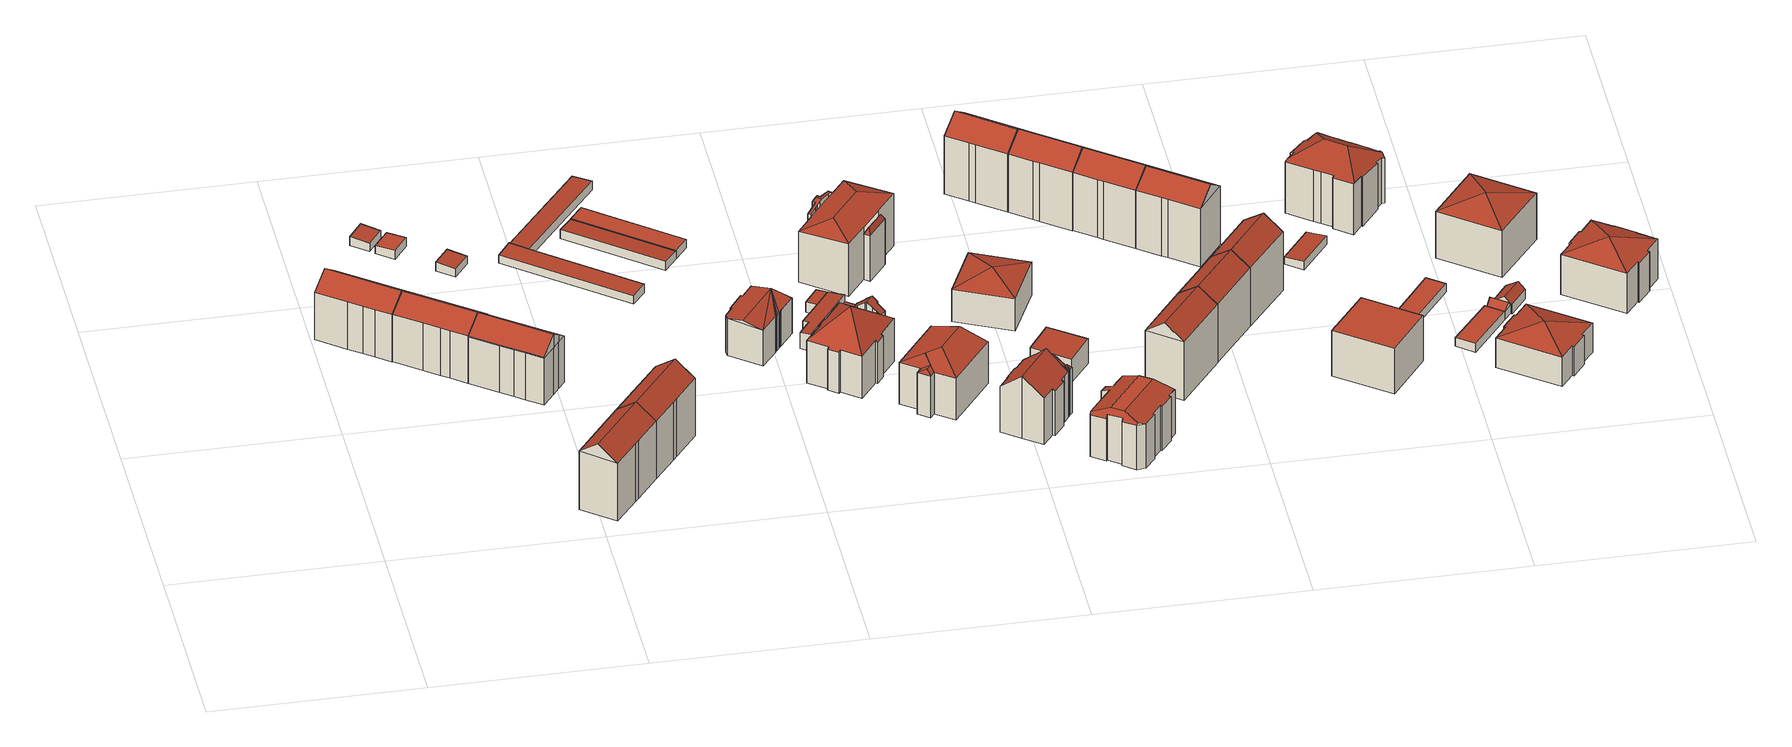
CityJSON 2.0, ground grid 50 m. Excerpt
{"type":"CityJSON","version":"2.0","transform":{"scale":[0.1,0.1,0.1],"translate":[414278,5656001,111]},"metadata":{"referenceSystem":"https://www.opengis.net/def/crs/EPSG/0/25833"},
"CityObjects":{
"building1":{"type":"Building","attributes":{"Dachtyp_tdc":"tdcFreeFormRoof","Gemeindeschluessel":14612000,"Dachneigung":35.47,"QualitaetDacherkennung":87,"Geometrietyp2DReferenz":"3000","measuredHeight":16.23,"function":"31001_9998","roofType":"5000"},"geometry":[{"type":"Solid","lod":"2","boundaries":[[[[0,1,2,3]],[[1,4,5,2]],[[4,6,7,5]],[[6,8,9,7]],[[8,10,11,9]],[[10,12,13,11]],[[12,0,3,13]],[[14,12,10,15]],[[1,0,14,15,8,6,4]],[[10,8,15]],[[0,12,14]],[[3,2,5,7,9,11,13]]]],"semantics":{"surfaces":[{"type":"WallSurface"},{"type":"RoofSurface"},{"type":"GroundSurface"}],"values":[[0,0,0,0,0,0,0,1,1,0,0,2]]}}]},
"building2":{"type":"Building","attributes":{"Dachtyp_tdc":"tdcGableRoof","Gemeindeschluessel":14612000,"Dachneigung":35.31,"QualitaetDacherkennung":89,"Geometrietyp2DReferenz":"3000","measuredHeight":16.15,"function":"31001_9998","roofType":"3100"},"geometry":[{"type":"Solid","lod":"2","boundaries":[[[[16,17,18,19]],[[17,20,21,18]],[[20,14,22,21]],[[14,12,23,22]],[[12,24,25,23]],[[24,26,27,25]],[[26,28,29,27]],[[28,30,31,29]],[[30,16,19,31]],[[26,24,12,14]],[[14,20,17,16,30,28,26]],[[19,18,21,22,23,25,27,29,31]]]],"semantics":{"surfaces":[{"type":"WallSurface"},{"type":"RoofSurface"},{"type":"GroundSurface"}],"values":[[0,0,0,0,0,0,0,0,0,1,1,2]]}}]},
"building3":{"type":"Building","attributes":{"Dachtyp_tdc":"tdcPolyFlatRoof","Gemeindeschluessel":14612000,"Dachneigung":3.43,"QualitaetDacherkennung":77,"Geometrietyp2DReferenz":"3000","measuredHeight":2.37,"function":"31001_2463","roofType":"2100"},"geometry":[{"type":"Solid","lod":"2","boundaries":[[[[32,33,34,35]],[[33,36,37,34]],[[36,38,39,37]],[[38,32,35,39]],[[38,36,33,32]],[[35,34,37,39]]]],"semantics":{"surfaces":[{"type":"WallSurface"},{"type":"RoofSurface"},{"type":"GroundSurface"}],"values":[[0,0,0,0,1,2]]}}]},
"building4":{"type":"Building","attributes":{"Dachtyp_tdc":"tdcPolyFlatRoof","Gemeindeschluessel":14612000,"Dachneigung":2.9,"QualitaetDacherkennung":77,"Geometrietyp2DReferenz":"3000","measuredHeight":2.4,"function":"31001_2463","roofType":"2100"},"geometry":[{"type":"Solid","lod":"2","boundaries":[[[[40,41,42,43]],[[41,44,45,42]],[[44,46,47,45]],[[46,40,43,47]],[[46,44,41,40]],[[43,42,45,47]]]],"semantics":{"surfaces":[{"type":"WallSurface"},{"type":"RoofSurface"},{"type":"GroundSurface"}],"values":[[0,0,0,0,1,2]]}}]},
"building5":{"type":"Building","attributes":{"Dachtyp_tdc":"tdcFreeFormRoof","Gemeindeschluessel":14612000,"Dachneigung":35.67,"QualitaetDacherkennung":90,"Geometrietyp2DReferenz":"3000","measuredHeight":16.21,"function":"31001_9998","roofType":"5000"},"geometry":[{"type":"Solid","lod":"2","boundaries":[[[[48,49,50,51]],[[49,52,53,50]],[[52,54,55,53]],[[54,56,57,55]],[[56,58,59,57]],[[58,60,61,59]],[[60,62,63,61]],[[62,64,65,63]],[[64,48,51,65]],[[66,52,49,26,67]],[[68,67,26,28,69,70,71]],[[58,68,71,60]],[[60,71,70,62]],[[62,70,69,64]],[[64,69,28,48]],[[48,28,26,49]],[[56,67,68,58]],[[54,66,67,56]],[[52,66,54]],[[51,50,53,55,57,59,61,63,65]]]],"semantics":{"surfaces":[{"type":"WallSurface"},{"type":"RoofSurface"},{"type":"GroundSurface"}],"values":[[0,0,0,0,0,0,0,0,0,1,1,0,0,0,0,0,0,0,0,2]]}}]},
"building6":{"type":"Building","attributes":{"Dachtyp_tdc":"tdcFreeFormRoof","Gemeindeschluessel":14612000,"Dachneigung":35.73,"QualitaetDacherkennung":79,"Geometrietyp2DReferenz":"3000","measuredHeight":19.22,"function":"31001_9998","roofType":"5000"},"geometry":[{"type":"Solid","lod":"2","boundaries":[[[[72,73,74,75]],[[73,76,77,74]],[[76,78,79,77]],[[78,80,81,79]],[[80,82,83,81]],[[82,72,75,83]],[[84,85,73,72]],[[78,76,85,84,82,80]],[[72,82,84]],[[76,73,85]],[[75,74,77,79,81,83]]]],"semantics":{"surfaces":[{"type":"WallSurface"},{"type":"RoofSurface"},{"type":"GroundSurface"}],"values":[[0,0,0,0,0,0,1,1,0,0,2]]}}]},
"building7":{"type":"Building","attributes":{"Dachtyp_tdc":"tdcPolyFlatRoof","Gemeindeschluessel":14612000,"Dachneigung":3.07,"QualitaetDacherkennung":73,"Geometrietyp2DReferenz":"3000","measuredHeight":2.39,"function":"31001_2463","roofType":"2100"},"geometry":[{"type":"Solid","lod":"2","boundaries":[[[[86,87,88,89]],[[87,90,91,88]],[[90,92,93,91]],[[92,86,89,93]],[[92,90,87,86]],[[89,88,91,93]]]],"semantics":{"surfaces":[{"type":"WallSurface"},{"type":"RoofSurface"},{"type":"GroundSurface"}],"values":[[0,0,0,0,1,2]]}}]},
"building8":{"type":"Building","attributes":{"Dachtyp_tdc":"tdcFreeFormRoof","Gemeindeschluessel":14612000,"Dachneigung":35.8,"QualitaetDacherkennung":77,"Geometrietyp2DReferenz":"3000","measuredHeight":19.25,"function":"31001_9998","roofType":"5000"},"geometry":[{"type":"Solid","lod":"2","boundaries":[[[[94,95,96,97]],[[95,98,99,96]],[[98,76,77,99]],[[76,73,74,77]],[[73,100,101,74]],[[100,94,97,101]],[[95,94,102,85,76,98]],[[85,102,100,73]],[[73,76,85]],[[94,100,102]],[[97,96,99,77,74,101]]]],"semantics":{"surfaces":[{"type":"WallSurface"},{"type":"RoofSurface"},{"type":"GroundSurface"}],"values":[[0,0,0,0,0,0,1,1,0,0,2]]}}]},
"building9":{"type":"Building","attributes":{"Dachtyp_tdc":"tdcPolyFlatRoof","Gemeindeschluessel":14612000,"Dachneigung":2.95,"QualitaetDacherkennung":78,"Geometrietyp2DReferenz":"3000","measuredHeight":2.41,"function":"31001_2463","roofType":"2100"},"geometry":[{"type":"Solid","lod":"2","boundaries":[[[[103,104,105,106]],[[104,107,108,105]],[[107,109,110,108]],[[109,111,112,110]],[[111,103,106,112]],[[111,109,107,104,103]],[[106,105,108,110,112]]]],"semantics":{"surfaces":[{"type":"WallSurface"},{"type":"RoofSurface"},{"type":"GroundSurface"}],"values":[[0,0,0,0,0,1,2]]}}]},
"building10":{"type":"Building","attributes":{"Dachtyp_tdc":"tdcPolyFlatRoof","Gemeindeschluessel":14612000,"Dachneigung":3.49,"QualitaetDacherkennung":88,"Geometrietyp2DReferenz":"3000","measuredHeight":2.42,"function":"31001_2463","roofType":"2100"},"geometry":[{"type":"Solid","lod":"2","boundaries":[[[[107,113,105,108]],[[113,114,115,105]],[[114,116,117,115]],[[116,107,108,117]],[[116,114,113,107]],[[108,105,115,117]]]],"semantics":{"surfaces":[{"type":"WallSurface"},{"type":"RoofSurface"},{"type":"GroundSurface"}],"values":[[0,0,0,0,1,2]]}}]},
"building11":{"type":"Building","attributes":{"Dachtyp_tdc":"tdcPolyFlatRoof","Gemeindeschluessel":14612000,"Dachneigung":2.98,"QualitaetDacherkennung":71,"Geometrietyp2DReferenz":"3000","measuredHeight":2.48,"function":"31001_2463","roofType":"2100"},"geometry":[{"type":"Solid","lod":"2","boundaries":[[[[118,119,120,121]],[[119,122,123,120]],[[122,124,125,123]],[[124,118,121,125]],[[124,122,119,118]],[[121,120,123,125]]]],"semantics":{"surfaces":[{"type":"WallSurface"},{"type":"RoofSurface"},{"type":"GroundSurface"}],"values":[[0,0,0,0,1,2]]}}]},
"building12":{"type":"Building","attributes":{"Dachtyp_tdc":"tdcPolyFlatRoof","Gemeindeschluessel":14612000,"Dachneigung":0,"QualitaetDacherkennung":83,"Geometrietyp2DReferenz":"3000","measuredHeight":2.33,"function":"31001_2463","roofType":"1000"},"geometry":[{"type":"Solid","lod":"2","boundaries":[[[[126,127,128,125]],[[127,129,130,128]],[[129,131,121,130]],[[131,126,125,121]],[[131,129,127,126]],[[125,128,130,121]]]],"semantics":{"surfaces":[{"type":"WallSurface"},{"type":"RoofSurface"},{"type":"GroundSurface"}],"values":[[0,0,0,0,1,2]]}}]},
"building13":{"type":"Building","attributes":{"Dachtyp_tdc":"tdcFreeFormRoof","Gemeindeschluessel":14612000,"Dachneigung":11.08,"QualitaetDacherkennung":35,"Geometrietyp2DReferenz":"3000","measuredHeight":10.71,"function":"31001_9998","roofType":"5000"},"geometry":[{"type":"Solid","lod":"2","boundaries":[[[[132,133,134,135]],[[133,136,137,134]],[[136,138,139,137]],[[138,140,141,139]],[[140,142,143,141]],[[142,144,145,143]],[[144,146,147,145]],[[146,148,149,147]],[[148,150,151,149]],[[150,152,153,151]],[[152,154,155,153]],[[154,156,157,155]],[[156,158,159,157]],[[158,160,161,159]],[[160,132,135,161]],[[150,154,152]],[[148,154,150]],[[162,154,148]],[[162,156,154]],[[162,158,156]],[[162,160,158]],[[162,132,160]],[[132,162,163]],[[162,146,144,142,140,138,136,133,163]],[[148,146,162]],[[133,132,163]],[[135,134,137,139,141,143,145,147,149,151,153,155,157,159,161]]]],"semantics":{"surfaces":[{"type":"WallSurface"},{"type":"RoofSurface"},{"type":"GroundSurface"}],"values":[[0,0,0,0,0,0,0,0,0,0,0,0,0,0,0,1,1,1,1,1,1,1,1,1,0,0,2]]}}]},
"building14":{"type":"Building","attributes":{"Gemeindeschluessel":14612000,"Geometrietyp2DReferenz":"3000","function":"31001_9998","roofType":"9999"},"children":["building14-1","building14-2"]},
"building14-1":{"type":"BuildingPart","attributes":{"Dachtyp_tdc":"tdcGableRoof","Dachneigung":37.49,"QualitaetDacherkennung":57,"Geometrietyp2DReferenz":"3000","measuredHeight":13.95,"roofType":"3100"},"parents":["building14"],"geometry":[{"type":"MultiSurface","lod":"2","boundaries":[[[164,165,166,167]],[[165,168,169,166]],[[168,170,171,169]],[[170,172,173,171]],[[172,174,175,173]],[[174,176,177,175]],[[176,178,179,177]],[[172,170,168,165,164,180,181]],[[181,182,183,178,176,174,172]],[[179,184,185,167,166,169,171,173,175,177]],[[178,183,184,179]]],"semantics":{"surfaces":[{"type":"WallSurface"},{"type":"RoofSurface"},{"type":"GroundSurface"}],"values":[0,0,0,0,0,0,0,1,1,2,0]}}]},
"building14-2":{"type":"BuildingPart","attributes":{"Dachtyp_tdc":"tdcTentRoof","Dachneigung":42.35,"QualitaetDacherkennung":78,"Geometrietyp2DReferenz":"3000","measuredHeight":17.68,"roofType":"3500"},"parents":["building14"],"geometry":[{"type":"MultiSurface","lod":"2","boundaries":[[[186,187,188,189]],[[187,190,191,188]],[[190,192,193,191]],[[192,194,195,193]],[[194,196,197,195]],[[196,198,199,197]],[[198,200,201,199]],[[200,202,203,201]],[[202,204,205,203]],[[204,206,207,205]],[[206,208,209,207]],[[208,210,211,209]],[[212,213,182,214,180,215,216,217]],[[194,192,190,187,186,212,217]],[[204,202,200,198,196,194,217]],[[216,218,210,208,206,204,217]],[[211,219,220,167,221,184,222,189,188,191,193,195,197,199,201,203,205,207,209]],[[210,218,219,211]],[[218,216,220,219]],[[216,215,167,220]],[[215,164,167]],[[213,212,222,184,183]],[[212,186,189,222]]],"semantics":{"surfaces":[{"type":"WallSurface"},{"type":"RoofSurface"},{"type":"GroundSurface"}],"values":[0,0,0,0,0,0,0,0,0,0,0,0,1,1,1,1,2,0,0,0,0,0,0]}}]},
"building15":{"type":"Building","attributes":{"Dachtyp_tdc":"tdcPolyFlatRoof","Gemeindeschluessel":14612000,"Dachneigung":6.47,"QualitaetDacherkennung":84,"Geometrietyp2DReferenz":"3000","measuredHeight":4.63,"function":"31001_9998","roofType":"2100"},"geometry":[{"type":"Solid","lod":"2","boundaries":[[[[223,224,225,226]],[[224,227,228,225]],[[227,229,230,228]],[[229,231,232,230]],[[231,233,234,232]],[[233,235,236,234]],[[235,237,238,236]],[[237,239,240,238]],[[239,223,226,240]],[[239,237,235,233,231,229,227,224,223]],[[226,225,228,230,232,234,236,238,240]]]],"semantics":{"surfaces":[{"type":"WallSurface"},{"type":"RoofSurface"},{"type":"GroundSurface"}],"values":[[0,0,0,0,0,0,0,0,0,1,2]]}}]},
"building16":{"type":"Building","attributes":{"Dachtyp_tdc":"tdcPolyFlatRoof","Gemeindeschluessel":14612000,"Dachneigung":6.52,"QualitaetDacherkennung":78,"Geometrietyp2DReferenz":"3000","measuredHeight":3.04,"function":"31001_9998","roofType":"2100"},"geometry":[{"type":"Solid","lod":"2","boundaries":[[[[241,235,242,243]],[[235,233,244,242]],[[233,245,246,244]],[[245,241,243,246]],[[245,233,235,241]],[[243,242,244,246]]]],"semantics":{"surfaces":[{"type":"WallSurface"},{"type":"RoofSurface"},{"type":"GroundSurface"}],"values":[[0,0,0,0,1,2]]}}]},
"building17":{"type":"Building","attributes":{"Dachtyp_tdc":"tdcPolyFlatRoof","Gemeindeschluessel":14612000,"Dachneigung":0,"QualitaetDacherkennung":89,"Geometrietyp2DReferenz":"3000","measuredHeight":2.95,"function":"31001_9998","roofType":"1000"},"geometry":[{"type":"Solid","lod":"2","boundaries":[[[[247,248,249,250]],[[248,251,252,249]],[[251,253,254,252]],[[253,247,250,254]],[[253,251,248,247]],[[250,249,252,254]]]],"semantics":{"surfaces":[{"type":"WallSurface"},{"type":"RoofSurface"},{"type":"GroundSurface"}],"values":[[0,0,0,0,1,2]]}}]},
"building18":{"type":"Building","attributes":{"Dachtyp_tdc":"tdcFreeFormRoof","Gemeindeschluessel":14612000,"Dachneigung":15.92,"QualitaetDacherkennung":55,"Geometrietyp2DReferenz":"3000","measuredHeight":13.16,"function":"31001_9998","roofType":"5000"},"geometry":[{"type":"Solid","lod":"2","boundaries":[[[[255,256,257,258]],[[256,259,260,257]],[[259,261,262,260]],[[261,263,264,262]],[[263,265,266,264]],[[265,267,268,266]],[[267,269,270,268]],[[269,255,258,270]],[[271,272,269,267]],[[273,271,267,265]],[[273,265,263]],[[272,271,273,263,261]],[[274,272,261,259]],[[275,274,259,256]],[[275,256,255]],[[272,274,275,255,269]],[[258,257,260,262,264,266,268,270]]]],"semantics":{"surfaces":[{"type":"WallSurface"},{"type":"RoofSurface"},{"type":"GroundSurface"}],"values":[[0,0,0,0,0,0,0,0,1,1,0,1,1,1,1,1,2]]}}]},
"building19":{"type":"Building","attributes":{"Gemeindeschluessel":14612000,"Geometrietyp2DReferenz":"3000","function":"31001_9998","roofType":"9999"},"children":["building19-1","building19-2","building19-3"]},
"building19-1":{"type":"BuildingPart","attributes":{"Dachtyp_tdc":"tdcGableRoof","Dachneigung":10.84,"QualitaetDacherkennung":32,"Geometrietyp2DReferenz":"3000","measuredHeight":15.38,"roofType":"3100"},"parents":["building19"],"geometry":[{"type":"MultiSurface","lod":"2","boundaries":[[[276,277,278,279]],[[277,280,281,278]],[[280,282,283,281]],[[282,284,285,283]],[[284,286,287,285]],[[286,288,289,287]],[[288,290,289]],[[291,292,293,294,295]],[[292,276,279,293]],[[296,288,286,284,282,280]],[[280,277,276,292,291,296]],[[279,278,281,283,285,287,289,297,294,293]]],"semantics":{"surfaces":[{"type":"WallSurface"},{"type":"RoofSurface"},{"type":"GroundSurface"}],"values":[0,0,0,0,0,0,0,0,0,1,1,2]}}]},
"building19-2":{"type":"BuildingPart","attributes":{"Dachtyp_tdc":"tdcHipRoof","Dachneigung":12.47,"QualitaetDacherkennung":59,"Geometrietyp2DReferenz":"3000","measuredHeight":15.57,"roofType":"3200"},"parents":["building19"],"geometry":[{"type":"MultiSurface","lod":"2","boundaries":[[[290,298,299,289]],[[298,300,301,299]],[[300,302,303,301]],[[302,304,303]],[[305,306,307,308,309]],[[306,310,311,307]],[[310,295,294,311]],[[310,306,312]],[[300,298,313]],[[306,305,302,300,313,312]],[[298,290,314,295,310,312,313]],[[289,299,301,303,308,307,311,294,297]]],"semantics":{"surfaces":[{"type":"WallSurface"},{"type":"RoofSurface"},{"type":"GroundSurface"}],"values":[0,0,0,0,0,0,0,1,1,1,1,2]}}]},
"building19-3":{"type":"BuildingPart","attributes":{"Dachtyp_tdc":"tdcFreeFormRoof","Dachneigung":62.81,"QualitaetDacherkennung":14,"Geometrietyp2DReferenz":"3000","measuredHeight":13.76,"roofType":"5000"},"parents":["building19"],"geometry":[{"type":"MultiSurface","lod":"2","boundaries":[[[304,315,316,303]],[[315,317,318,316]],[[317,309,308,318]],[[319,309,317]],[[320,319,317,315]],[[320,315,304]],[[319,320,304,309]],[[303,316,318,308]]],"semantics":{"surfaces":[{"type":"WallSurface"},{"type":"RoofSurface"},{"type":"GroundSurface"}],"values":[0,0,0,1,1,1,1,2]}}]},
"building20":{"type":"Building","attributes":{"Gemeindeschluessel":14612000,"Geometrietyp2DReferenz":"3000","function":"31001_9998","roofType":"9999"},"children":["building20-1","building20-2"]},
"building20-1":{"type":"BuildingPart","attributes":{"Dachtyp_tdc":"tdcGableRoof","Dachneigung":36.93,"QualitaetDacherkennung":50,"Geometrietyp2DReferenz":"3000","measuredHeight":14.41,"roofType":"3100"},"parents":["building20"],"geometry":[{"type":"MultiSurface","lod":"2","boundaries":[[[321,322,323,324]],[[322,325,326,323]],[[327,321,324,328]],[[327,329,330,331,321]],[[322,331,330,325]],[[321,331,322]],[[324,323,326,332,328]]],"semantics":{"surfaces":[{"type":"WallSurface"},{"type":"RoofSurface"},{"type":"GroundSurface"}],"values":[0,0,0,1,1,0,2]}}]},
"building20-2":{"type":"BuildingPart","attributes":{"Dachtyp_tdc":"tdcGableRoof","Dachneigung":39.26,"QualitaetDacherkennung":65,"Geometrietyp2DReferenz":"3000","measuredHeight":16.81,"roofType":"3100"},"parents":["building20"],"geometry":[{"type":"MultiSurface","lod":"2","boundaries":[[[333,334,335,336]],[[334,337,338,335]],[[337,339,340,338]],[[339,341,328,340]],[[341,327,328]],[[342,326,325]],[[342,343,344,326]],[[343,345,346,344]],[[345,347,348,346]],[[347,349,350,348]],[[349,351,352,350]],[[351,353,354,352]],[[353,355,356,354]],[[355,357,358,356]],[[357,359,360,358]],[[359,361,362,360]],[[361,333,336,362]],[[357,355,353,351,349,347,345,343,342,363]],[[363,341,339,337,334,333,361,359,357]],[[336,335,338,340,328,332,326,344,346,348,350,352,354,356,358,360,362]]],"semantics":{"surfaces":[{"type":"WallSurface"},{"type":"RoofSurface"},{"type":"GroundSurface"}],"values":[0,0,0,0,0,0,0,0,0,0,0,0,0,0,0,0,0,1,1,2]}}]},
"building21":{"type":"Building","attributes":{"Dachtyp_tdc":"tdcFreeFormRoof","Gemeindeschluessel":14612000,"Dachneigung":53.4,"QualitaetDacherkennung":15,"Geometrietyp2DReferenz":"3000","measuredHeight":13.44,"function":"31001_9998","roofType":"5000"},"geometry":[{"type":"Solid","lod":"2","boundaries":[[[[364,365,323,326]],[[365,366,367,323]],[[366,368,369,367]],[[368,343,344,369]],[[343,364,326,344]],[[370,368,366]],[[371,368,370]],[[368,371,343]],[[370,366,365]],[[371,370,365,364]],[[371,364,343]],[[326,323,367,369,344]]]],"semantics":{"surfaces":[{"type":"WallSurface"},{"type":"RoofSurface"},{"type":"GroundSurface"}],"values":[[0,0,0,0,0,1,1,1,1,1,0,2]]}}]},
"building22":{"type":"Building","attributes":{"Dachtyp_tdc":"tdcTentRoof","Gemeindeschluessel":14612000,"Dachneigung":14.82,"QualitaetDacherkennung":76,"Geometrietyp2DReferenz":"3000","measuredHeight":10.71,"function":"31001_9998","roofType":"3500"},"geometry":[{"type":"Solid","lod":"2","boundaries":[[[[372,373,374,375]],[[373,376,377,374]],[[376,378,379,377]],[[378,372,375,379]],[[373,372,380]],[[376,373,380]],[[378,376,380]],[[372,378,380]],[[375,374,377,379]]]],"semantics":{"surfaces":[{"type":"WallSurface"},{"type":"RoofSurface"},{"type":"GroundSurface"}],"values":[[0,0,0,0,1,1,1,1,2]]}}]},
"building23":{"type":"Building","attributes":{"Dachtyp_tdc":"tdcPolyFlatRoof","Gemeindeschluessel":14612000,"Dachneigung":3.57,"QualitaetDacherkennung":70,"Geometrietyp2DReferenz":"3000","measuredHeight":6.78,"function":"31001_9998","roofType":"2100"},"geometry":[{"type":"Solid","lod":"2","boundaries":[[[[381,382,383,384]],[[382,385,386,383]],[[385,387,388,386]],[[387,381,384,388]],[[387,385,382,381]],[[384,383,386,388]]]],"semantics":{"surfaces":[{"type":"WallSurface"},{"type":"RoofSurface"},{"type":"GroundSurface"}],"values":[[0,0,0,0,1,2]]}}]},
"building24":{"type":"Building","attributes":{"Dachtyp_tdc":"tdcFreeFormRoof","Gemeindeschluessel":14612000,"Dachneigung":22.77,"QualitaetDacherkennung":44,"Geometrietyp2DReferenz":"3000","measuredHeight":14.17,"function":"31001_9998","roofType":"5000"},"geometry":[{"type":"Solid","lod":"2","boundaries":[[[[389,390,391,392]],[[390,393,394,391]],[[393,395,396,394]],[[395,397,398,396]],[[397,399,400,398]],[[399,401,402,400]],[[401,403,404,402]],[[403,405,406,404]],[[405,407,408,406]],[[407,409,410,408]],[[409,411,412,410]],[[411,413,414,412]],[[413,415,416,414]],[[415,417,418,416]],[[417,419,420,418]],[[419,421,422,420]],[[421,423,424,422]],[[423,425,426,424]],[[425,427,428,426]],[[427,429,430,428]],[[429,389,392,430]],[[421,419,417,415,413,431,432,433,434,425,423]],[[433,435,436,395,393,390,389,429,427,434]],[[437,438,407,405,403,401,399,397,436,435]],[[432,431,411,409,438,437]],[[433,432,437,435]],[[427,425,434]],[[413,411,431]],[[409,407,438]],[[397,395,436]],[[392,391,394,396,398,400,402,404,406,408,410,412,414,416,418,420,422,424,426,428,430]]]],"semantics":{"surfaces":[{"type":"WallSurface"},{"type":"RoofSurface"},{"type":"GroundSurface"}],"values":[[0,0,0,0,0,0,0,0,0,0,0,0,0,0,0,0,0,0,0,0,0,1,1,1,1,1,0,0,0,0,2]]}}]},
"building25":{"type":"Building","attributes":{"Dachtyp_tdc":"tdcFreeFormRoof","Gemeindeschluessel":14612000,"Dachneigung":35.83,"QualitaetDacherkennung":86,"Geometrietyp2DReferenz":"3000","measuredHeight":19.29,"function":"31001_9998","roofType":"5000"},"geometry":[{"type":"Solid","lod":"2","boundaries":[[[[439,440,441,442]],[[440,443,444,441]],[[443,445,446,444]],[[445,447,448,446]],[[447,449,450,448]],[[449,439,442,450]],[[451,449,447,452]],[[440,439,451,452,445,443]],[[447,445,452]],[[439,449,451]],[[442,441,444,446,448,450]]]],"semantics":{"surfaces":[{"type":"WallSurface"},{"type":"RoofSurface"},{"type":"GroundSurface"}],"values":[[0,0,0,0,0,0,1,1,0,0,2]]}}]},
"building26":{"type":"Building","attributes":{"Dachtyp_tdc":"tdcGableRoof","Gemeindeschluessel":14612000,"Dachneigung":35.53,"QualitaetDacherkennung":70,"Geometrietyp2DReferenz":"3000","measuredHeight":19.3,"function":"31001_9998","roofType":"3100"},"geometry":[{"type":"Solid","lod":"2","boundaries":[[[[453,454,455,456]],[[454,457,458,455]],[[457,459,460,458]],[[459,453,456,460]],[[457,454,461]],[[453,459,462]],[[454,453,462,461]],[[459,457,461,462]],[[456,455,458,460]]]],"semantics":{"surfaces":[{"type":"WallSurface"},{"type":"RoofSurface"},{"type":"GroundSurface"}],"values":[[0,0,0,0,0,0,1,1,2]]}}]},
"building27":{"type":"Building","attributes":{"Dachtyp_tdc":"tdcFreeFormRoof","Gemeindeschluessel":14612000,"Dachneigung":35.82,"QualitaetDacherkennung":87,"Geometrietyp2DReferenz":"3000","measuredHeight":19.29,"function":"31001_9998","roofType":"5000"},"geometry":[{"type":"Solid","lod":"2","boundaries":[[[[463,464,465,450]],[[464,466,467,465]],[[466,468,469,467]],[[468,470,471,469]],[[470,439,442,471]],[[439,463,450,442]],[[472,473,449,474]],[[466,472,474,439,470,468]],[[463,449,473,464]],[[439,474,449,463]],[[464,473,472,466]],[[450,465,467,469,471,442]]]],"semantics":{"surfaces":[{"type":"WallSurface"},{"type":"RoofSurface"},{"type":"GroundSurface"}],"values":[[0,0,0,0,0,0,1,1,0,0,0,2]]}}]},
"building28":{"type":"Building","attributes":{"Dachtyp_tdc":"tdcGableRoof","Gemeindeschluessel":14612000,"Dachneigung":35.39,"QualitaetDacherkennung":78,"Geometrietyp2DReferenz":"3000","measuredHeight":19.21,"function":"31001_9998","roofType":"3100"},"geometry":[{"type":"Solid","lod":"2","boundaries":[[[[454,475,476,477]],[[475,478,479,476]],[[478,457,480,479]],[[457,454,477,480]],[[478,475,481]],[[454,457,461]],[[475,454,461,481]],[[457,478,481,461]],[[477,476,479,480]]]],"semantics":{"surfaces":[{"type":"WallSurface"},{"type":"RoofSurface"},{"type":"GroundSurface"}],"values":[[0,0,0,0,0,0,1,1,2]]}}]},
"building29":{"type":"Building","attributes":{"Dachtyp_tdc":"tdcFreeFormRoof","Gemeindeschluessel":14612000,"Dachneigung":36.1,"QualitaetDacherkennung":88,"Geometrietyp2DReferenz":"3000","measuredHeight":19.29,"function":"31001_9998","roofType":"5000"},"geometry":[{"type":"Solid","lod":"2","boundaries":[[[[473,482,483,484]],[[482,485,486,483]],[[485,487,488,486]],[[487,489,490,488]],[[489,466,491,490]],[[466,473,484,491]],[[492,482,473,493]],[[487,485,492,493,466,489]],[[485,482,492]],[[473,466,493]],[[484,483,486,488,490,491]]]],"semantics":{"surfaces":[{"type":"WallSurface"},{"type":"RoofSurface"},{"type":"GroundSurface"}],"values":[[0,0,0,0,0,0,1,1,0,0,2]]}}]},
"building30":{"type":"Building","attributes":{"Dachtyp_tdc":"tdcFreeFormRoof","Gemeindeschluessel":14612000,"Dachneigung":35.98,"QualitaetDacherkennung":89,"Geometrietyp2DReferenz":"3000","measuredHeight":19.25,"function":"31001_9998","roofType":"5000"},"geometry":[{"type":"Solid","lod":"2","boundaries":[[[[494,495,486,496]],[[495,482,483,486]],[[482,497,498,483]],[[497,499,500,498]],[[499,501,502,500]],[[501,494,496,502]],[[503,497,482,504]],[[501,499,503,504,495,494]],[[482,495,504]],[[499,497,503]],[[496,486,483,498,500,502]]]],"semantics":{"surfaces":[{"type":"WallSurface"},{"type":"RoofSurface"},{"type":"GroundSurface"}],"values":[[0,0,0,0,0,0,1,1,0,0,2]]}}]},
"building31":{"type":"Building","attributes":{"Dachtyp_tdc":"tdcGableRoof","Gemeindeschluessel":14612000,"Dachneigung":35.26,"QualitaetDacherkennung":82,"Geometrietyp2DReferenz":"3000","measuredHeight":19.24,"function":"31001_9998","roofType":"3100"},"geometry":[{"type":"Solid","lod":"2","boundaries":[[[[475,505,506,507]],[[505,508,509,506]],[[508,478,510,509]],[[478,475,507,510]],[[508,505,511]],[[475,478,481]],[[505,475,481,511]],[[478,508,511,481]],[[507,506,509,510]]]],"semantics":{"surfaces":[{"type":"WallSurface"},{"type":"RoofSurface"},{"type":"GroundSurface"}],"values":[[0,0,0,0,0,0,1,1,2]]}}]},
"building32":{"type":"Building","attributes":{"Dachtyp_tdc":"tdcPolyFlatRoof","Gemeindeschluessel":14612000,"Dachneigung":0,"QualitaetDacherkennung":72,"Geometrietyp2DReferenz":"3000","measuredHeight":12.3,"function":"31001_9998","roofType":"1000"},"geometry":[{"type":"Solid","lod":"2","boundaries":[[[[512,513,514,515]],[[513,516,517,514]],[[516,518,519,517]],[[518,512,515,519]],[[518,516,513,512]],[[515,514,517,519]]]],"semantics":{"surfaces":[{"type":"WallSurface"},{"type":"RoofSurface"},{"type":"GroundSurface"}],"values":[[0,0,0,0,1,2]]}}]},
"building33":{"type":"Building","attributes":{"Dachtyp_tdc":"tdcPolyFlatRoof","Gemeindeschluessel":14612000,"Dachneigung":3.94,"QualitaetDacherkennung":49,"Geometrietyp2DReferenz":"3000","measuredHeight":2.28,"function":"31001_2463","roofType":"2100"},"geometry":[{"type":"Solid","lod":"2","boundaries":[[[[520,521,522,523]],[[520,524,525,521]],[[522,526,527,523]],[[521,525,526,522]],[[525,524,527,526]],[[524,520,523,527]]]],"semantics":{"surfaces":[{"type":"WallSurface"},{"type":"RoofSurface"},{"type":"GroundSurface"}],"values":[[0,1,2,0,0,0]]}}]},
"building34":{"type":"Building","attributes":{"Dachtyp_tdc":"tdcPolyFlatRoof","Gemeindeschluessel":14612000,"Dachneigung":0,"QualitaetDacherkennung":86,"Geometrietyp2DReferenz":"3000","measuredHeight":2.27,"function":"31001_2463","roofType":"1000"},"geometry":[{"type":"Solid","lod":"2","boundaries":[[[[528,529,530,531]],[[529,532,533,530]],[[532,534,535,533]],[[534,528,531,535]],[[534,532,529,528]],[[531,530,533,535]]]],"semantics":{"surfaces":[{"type":"WallSurface"},{"type":"RoofSurface"},{"type":"GroundSurface"}],"values":[[0,0,0,0,1,2]]}}]},
"building35":{"type":"Building","attributes":{"Dachtyp_tdc":"tdcFreeFormRoof","Gemeindeschluessel":14612000,"Dachneigung":14.34,"QualitaetDacherkennung":25,"Geometrietyp2DReferenz":"3000","measuredHeight":16.1,"function":"31001_9998","roofType":"5000"},"geometry":[{"type":"Solid","lod":"2","boundaries":[[[[536,537,538,539]],[[537,540,541,538]],[[540,542,543,541]],[[542,544,545,543]],[[544,546,547,545]],[[546,548,549,547]],[[548,550,551,549]],[[550,552,553,551]],[[552,554,555,553]],[[554,556,557,555]],[[556,558,559,557]],[[558,560,561,559]],[[560,562,563,561]],[[562,564,565,563]],[[564,566,567,565]],[[566,568,569,567]],[[568,570,571,569]],[[570,572,573,571]],[[572,574,575,573]],[[574,576,577,575]],[[576,578,579,577]],[[578,580,581,579]],[[580,582,583,581]],[[582,584,585,583]],[[584,586,587,585]],[[586,588,589,587]],[[588,536,539,589]],[[578,576,574,590,591,592,584,582,580]],[[593,594,552,550,548,546,544,595]],[[590,572,570,568,566,564,562,560,558,556,554,594,593,591]],[[593,595,542,540,537,536,588,586,592,591]],[[574,572,590]],[[586,584,592]],[[544,542,595]],[[554,552,594]],[[539,538,541,543,545,547,549,551,553,555,557,559,561,563,565,567,569,571,573,575,577,579,581,583,585,587,589]]]],"semantics":{"surfaces":[{"type":"WallSurface"},{"type":"RoofSurface"},{"type":"GroundSurface"}],"values":[[0,0,0,0,0,0,0,0,0,0,0,0,0,0,0,0,0,0,0,0,0,0,0,0,0,0,0,1,1,1,1,0,0,0,0,2]]}}]},
"building36":{"type":"Building","attributes":{"Dachtyp_tdc":"tdcPolyFlatRoof","Gemeindeschluessel":14612000,"Dachneigung":0,"QualitaetDacherkennung":83,"Geometrietyp2DReferenz":"3000","measuredHeight":2.35,"function":"31001_2463","roofType":"1000"},"geometry":[{"type":"Solid","lod":"2","boundaries":[[[[596,597,598,599]],[[597,600,601,598]],[[600,602,603,601]],[[602,604,605,603]],[[604,596,599,605]],[[604,602,600,597,596]],[[599,598,601,603,605]]]],"semantics":{"surfaces":[{"type":"WallSurface"},{"type":"RoofSurface"},{"type":"GroundSurface"}],"values":[[0,0,0,0,0,1,2]]}}]},
"building37":{"type":"Building","attributes":{"Dachtyp_tdc":"tdcGableRoof","Gemeindeschluessel":14612000,"Dachneigung":46.1,"QualitaetDacherkennung":12,"Geometrietyp2DReferenz":"3000","measuredHeight":3.69,"function":"31001_2463","roofType":"3100"},"geometry":[{"type":"Solid","lod":"2","boundaries":[[[[606,607,601,603]],[[607,608,609,601]],[[608,610,611,609]],[[610,606,603,611]],[[608,607,612]],[[606,610,613]],[[607,606,613,612]],[[610,608,612,613]],[[603,601,609,611]]]],"semantics":{"surfaces":[{"type":"WallSurface"},{"type":"RoofSurface"},{"type":"GroundSurface"}],"values":[[0,0,0,0,0,0,1,1,2]]}}]},
"building38":{"type":"Building","attributes":{"Dachtyp_tdc":"tdcTentRoof","Gemeindeschluessel":14612000,"Dachneigung":18.09,"QualitaetDacherkennung":68,"Geometrietyp2DReferenz":"3000","measuredHeight":10.67,"function":"31001_9998","roofType":"3500"},"geometry":[{"type":"Solid","lod":"2","boundaries":[[[[614,615,616,617]],[[615,618,619,616]],[[618,620,621,619]],[[620,622,623,621]],[[622,624,625,623]],[[624,626,627,625]],[[626,628,629,627]],[[628,630,631,629]],[[630,632,633,631]],[[632,634,635,633]],[[634,636,637,635]],[[636,614,617,637]],[[620,618,638]],[[630,628,626,624,622,620,638]],[[632,630,638]],[[618,615,614,636,634,632,638]],[[617,616,619,621,623,625,627,629,631,633,635,637]]]],"semantics":{"surfaces":[{"type":"WallSurface"},{"type":"RoofSurface"},{"type":"GroundSurface"}],"values":[[0,0,0,0,0,0,0,0,0,0,0,0,1,1,1,1,2]]}}]},
"building39":{"type":"Building","attributes":{"Dachtyp_tdc":"tdcFreeFormRoof","Gemeindeschluessel":14612000,"Dachneigung":35.74,"QualitaetDacherkennung":9,"Geometrietyp2DReferenz":"3000","measuredHeight":4.18,"function":"31001_2463","roofType":"5000"},"geometry":[{"type":"Solid","lod":"2","boundaries":[[[[639,640,609,611]],[[640,641,642,609]],[[641,643,644,642]],[[643,645,646,644]],[[645,639,611,646]],[[647,648,641,640]],[[645,643,648,647,639]],[[640,639,647]],[[643,641,648]],[[611,609,642,644,646]]]],"semantics":{"surfaces":[{"type":"WallSurface"},{"type":"RoofSurface"},{"type":"GroundSurface"}],"values":[[0,0,0,0,0,1,1,0,0,2]]}}]},
"building40":{"type":"Building","attributes":{"Dachtyp_tdc":"tdcFreeFormRoof","Gemeindeschluessel":14612000,"Dachneigung":17.65,"QualitaetDacherkennung":91,"Geometrietyp2DReferenz":"3000","measuredHeight":15.13,"function":"31001_9998","roofType":"5000"},"geometry":[{"type":"Solid","lod":"2","boundaries":[[[[649,650,651,652]],[[650,653,654,651]],[[653,655,656,654]],[[655,657,658,656]],[[657,649,652,658]],[[659,657,655]],[[657,659,649]],[[659,653,650,649]],[[655,653,659]],[[652,651,654,656,658]]]],"semantics":{"surfaces":[{"type":"WallSurface"},{"type":"RoofSurface"},{"type":"GroundSurface"}],"values":[[0,0,0,0,0,1,1,1,1,2]]}}]},
"building41":{"type":"Building","attributes":{"Dachtyp_tdc":"tdcTentRoof","Gemeindeschluessel":14612000,"Dachneigung":19.95,"QualitaetDacherkennung":70,"Geometrietyp2DReferenz":"3000","measuredHeight":13.54,"function":"31001_9998","roofType":"3500"},"geometry":[{"type":"Solid","lod":"2","boundaries":[[[[660,661,662,663]],[[661,664,665,662]],[[664,666,667,665]],[[666,668,669,667]],[[668,670,671,669]],[[670,672,673,671]],[[672,674,675,673]],[[674,676,677,675]],[[676,678,679,677]],[[678,680,681,679]],[[680,682,683,681]],[[682,684,685,683]],[[684,686,687,685]],[[686,688,689,687]],[[688,690,691,689]],[[690,660,663,691]],[[668,666,664,661,660,690,692]],[[678,676,674,672,670,668,692]],[[688,686,684,682,680,678,692]],[[690,688,692]],[[663,662,665,667,669,671,673,675,677,679,681,683,685,687,689,691]]]],"semantics":{"surfaces":[{"type":"WallSurface"},{"type":"RoofSurface"},{"type":"GroundSurface"}],"values":[[0,0,0,0,0,0,0,0,0,0,0,0,0,0,0,0,1,1,1,1,2]]}}]}
},
"vertices":[
[157,730,150],[123,756,150],[123,756,22],[157,730,22],[100,774,150],[100,774,22],[69,797,150],[69,797,22],[4,848,150],[4,848,22],[64,925,149],[64,925,22],[216,808,149],[216,808,22],[186,768,184],[34,886,184],
[251,658,151],[218,684,151],[218,684,23],[251,658,23],[157,730,151],[157,730,23],[186,768,23],[216,808,23],[366,694,149],[366,694,23],[335,654,184],[335,654,23],[306,616,151],[306,616,23],[271,643,151],[271,643,23],
[188,1159,45],[149,1189,48],[149,1189,24],[188,1159,24],[183,1234,48],[183,1234,24],[222,1203,45],[222,1203,24],
[238,1119,47],[199,1150,45],[199,1150,23],[238,1119,23],[233,1194,45],[233,1194,23],[272,1164,47],[272,1164,23],
[306,616,148],[366,694,148],[366,694,22],[306,616,22],[516,580,148],[516,580,22],[500,560,148],[500,560,22],[485,539,148],[485,539,22],[456,502,148],[456,502,22],[420,530,148],[420,530,22],[397,547,148],[397,547,22],[368,569,148],[368,569,22],[500,560,166],[485,539,184],[456,502,151],[368,569,151],[397,547,151],[420,530,151],
[456,91,179],[569,235,179],[569,235,21],[456,91,21],[646,175,177],[646,175,21],[594,109,177],[594,109,21],[585,98,177],[585,98,21],[532,31,177],[532,31,21],[493,62,213],[607,206,213],
[352,1102,47],[392,1071,44],[392,1071,23],[352,1102,23],[357,1027,44],[357,1027,23],[318,1058,47],[318,1058,23],
[762,322,177],[707,252,177],[707,252,21],[762,322,21],[698,240,177],[698,240,21],[685,382,179],[685,382,21],[723,353,213],
[459,1052,51],[490,1091,54],[490,1091,30],[459,1052,30],[529,1059,54],[529,1059,30],[754,877,54],[754,877,30],[723,839,51],[723,839,30],
[490,1091,51],[677,1323,51],[677,1323,30],[716,1291,54],[716,1291,30],
[848,992,52],[817,953,55],[817,953,30],[848,992,30],[611,1119,55],[611,1119,30],[642,1158,52],[642,1158,30],
[642,1158,53],[673,1197,53],[673,1197,30],[879,1031,53],[879,1031,30],[848,992,53],
[963,564,115],[893,619,119],[893,619,19],[963,564,19],[891,634,117],[891,634,19],[910,659,117],[910,659,19],[907,662,116],[907,662,19],[939,705,116],[939,705,19],[943,702,117],[943,702,19],[968,736,117],[968,736,19],[1049,675,115],[1049,675,19],[1017,633,115],[1017,633,19],[1014,630,115],[1014,630,19],[1011,626,115],[1011,626,19],[1005,618,115],[1005,618,19],[1002,615,115],[1002,615,19],[1000,611,115],[1000,611,19],[1008,706,126],[923,595,126],
[1174,608,119],[1186,623,119],[1186,623,6],[1174,608,6],[1202,611,135],[1202,611,6],[1205,615,135],[1205,615,6],[1217,606,146],[1217,606,6],[1228,598,135],[1228,598,6],[1225,594,135],[1225,594,6],[1241,582,119],[1241,582,6],[1176,606,122],[1201,586,146],[1226,568,122],[1228,566,119],[1228,566,6],[1201,586,6],
[1215,493,121],[1219,490,117],[1219,490,6],[1215,493,6],[1202,467,116],[1202,467,6],[1198,470,121],[1198,470,6],[1158,417,120],[1158,417,6],[1115,450,120],[1115,450,6],[1112,446,116],[1112,446,6],[1089,463,116],[1089,463,6],[1092,467,120],[1092,467,6],[1049,500,120],[1049,500,6],[1090,552,121],[1090,552,6],[1086,556,116],[1086,556,6],[1103,578,117],[1103,578,6],[1255,545,122],[1228,566,122],[1201,587,122],[1174,608,122],[1147,628,122],[1152,522,183],[1107,575,121],[1107,575,6],[1147,628,6],[1201,587,6],[1255,545,6],
[1108,654,52],[1081,617,52],[1081,617,6],[1108,654,6],[1059,633,49],[1059,633,6],[1086,670,49],[1086,670,6],[1074,679,47],[1074,679,6],[1118,737,47],[1118,737,6],[1150,780,47],[1150,780,6],[1183,755,52],[1183,755,6],[1148,707,52],[1148,707,6],
[1127,798,44],[1150,780,17],[1127,798,17],[1118,737,17],[1095,754,44],[1095,754,17],
[1195,671,34],[1148,707,34],[1148,707,4],[1195,671,4],[1183,755,34],[1183,755,4],[1231,719,34],[1231,719,4],
[1289,293,133],[1262,313,133],[1262,313,21],[1289,293,21],[1273,327,133],[1273,327,21],[1230,359,133],[1230,359,21],[1327,486,133],[1327,486,21],[1439,401,133],[1439,401,21],[1343,274,133],[1343,274,21],[1299,307,133],[1299,307,21],[1329,373,153],[1291,368,145],[1383,444,153],[1296,330,138],[1285,316,138],
[1158,967,159],[1152,972,159],[1152,972,8],[1158,967,8],[1162,984,162],[1162,984,8],[1167,992,160],[1167,992,8],[1173,987,160],[1173,987,8],[1196,1017,151],[1196,1017,8],[1202,1012,151],[1202,1012,8],[1202,1012,145],[1141,933,152],[1135,937,152],[1135,937,8],[1141,933,8],[1141,933,145],[1174,975,162],[1174,975,8],
[1239,1059,145],[1239,1059,8],[1338,983,149],[1338,983,8],[1293,925,149],[1293,925,8],[1293,925,131],[1248,867,149],[1203,809,149],[1203,809,8],[1248,867,8],[1248,867,131],[1104,885,145],[1104,885,8],[1184,894,164],[1255,985,164],[1174,975,145],
[1305,915,131],[1305,915,8],[1260,857,131],[1260,857,8],[1259,868,146],[1295,914,146],
[1541,298,145],[1587,262,144],[1587,262,22],[1541,298,22],[1575,247,144],[1575,247,22],[1529,282,145],[1529,282,22],[1545,270,160],[1552,265,166],[1563,280,166],[1545,270,22],
[1451,246,140],[1476,279,140],[1476,279,22],[1451,246,22],[1480,276,144],[1480,276,22],[1501,303,144],[1501,303,22],[1529,282,173],[1575,247,159],[1589,237,145],[1589,237,22],[1577,221,145],[1577,221,22],[1568,209,145],[1568,209,22],[1572,205,141],[1572,205,22],[1546,172,141],[1546,172,22],[1541,175,146],[1541,175,22],[1516,143,146],[1516,143,22],[1473,175,190],[1473,175,22],[1429,209,145],[1429,209,22],[1455,243,145],[1455,243,22],[1545,270,190],
[1575,247,145],[1587,262,145],[1600,252,145],[1600,252,22],[1594,244,145],[1594,244,22],[1588,250,156],[1582,242,156],
[1537,594,104],[1406,657,104],[1406,657,17],[1537,594,17],[1469,788,106],[1469,788,17],[1600,725,106],[1600,725,17],[1505,695,125],
[1670,429,92],[1621,364,87],[1621,364,25],[1670,429,25],[1539,426,87],[1539,426,25],[1588,491,92],[1588,491,25],
[1671,28,152],[1641,52,149],[1641,52,26],[1671,28,26],[1639,48,140],[1639,48,26],[1607,73,137],[1607,73,26],[1665,149,145],[1665,149,26],[1649,162,136],[1649,162,26],[1661,177,136],[1661,177,26],[1677,164,145],[1677,164,26],[1685,175,145],[1685,175,26],[1694,185,145],[1694,185,26],[1707,202,137],[1707,202,26],[1808,123,145],[1808,123,26],[1790,100,147],[1790,100,26],[1794,97,145],[1794,97,26],[1767,64,145],[1767,64,26],[1764,66,147],[1764,66,26],[1742,38,147],[1742,38,26],[1745,36,146],[1745,36,26],[1720,5,145],[1720,5,26],[1698,2,145],[1698,2,26],[1669,25,143],[1669,25,26],[1807,122,147],[1762,142,167],[1676,32,167],[1702,3,151],[1649,53,166],[1608,76,145],[1734,163,166],[1704,198,145],
[1605,1031,188],[1542,1079,188],[1542,1079,31],[1605,1031,31],[1529,1089,188],[1529,1089,31],[1480,1127,188],[1480,1127,31],[1540,1204,190],[1540,1204,31],[1664,1108,190],[1664,1108,31],[1635,1070,224],[1511,1167,224],
[1774,300,189],[1874,428,189],[1874,428,31],[1774,300,31],[1951,368,189],[1951,368,31],[1851,240,189],[1851,240,31],[1913,398,224],[1813,270,224],
[1664,1108,188],[1791,1010,188],[1791,1010,31],[1732,933,188],[1732,933,31],[1667,983,188],[1667,983,31],[1655,992,188],[1655,992,31],[1763,973,224],[1791,1010,190],[1635,1071,224],
[1972,554,189],[1972,554,32],[1874,428,32],[2049,493,189],[2049,493,32],[1951,368,32],[2011,523,224],
[1916,915,190],[1916,915,32],[1791,1010,32],[1856,838,188],[1856,838,32],[1793,886,188],[1793,886,32],[1781,895,188],[1781,895,32],[1732,933,32],[1887,877,225],[1762,973,225],
[1907,799,189],[1856,838,189],[1907,799,32],[2043,817,190],[2043,817,32],[1984,740,189],[1984,740,32],[1920,789,189],[1920,789,32],[2014,779,224],[1886,877,224],
[2070,679,189],[2070,679,31],[1972,554,31],[2147,618,189],[2147,618,31],[2049,493,31],[2109,648,224],
[2401,292,152],[2314,179,152],[2314,179,29],[2401,292,29],[2191,274,152],[2191,274,29],[2279,387,152],[2279,387,29],
[2168,716,51],[2235,803,51],[2235,803,32],[2168,716,32],[2208,685,55],[2275,773,55],[2275,773,32],[2208,685,32],
[2350,429,53],[2461,575,53],[2461,575,31],[2350,429,31],[2501,544,53],[2501,544,31],[2390,399,53],[2390,399,31],
[2304,838,170],[2279,857,170],[2279,857,31],[2304,838,31],[2264,868,169],[2264,868,31],[2208,912,169],[2208,912,31],[2235,946,168],[2235,946,31],[2227,952,163],[2227,952,31],[2235,962,161],[2235,962,31],[2268,1004,154],[2268,1004,31],[2276,998,161],[2276,998,31],[2306,1036,150],[2306,1036,31],[2332,1015,150],[2332,1015,31],[2347,1003,150],[2347,1003,31],[2345,1000,152],[2345,1000,31],[2367,983,152],[2367,983,31],[2370,987,149],[2370,987,31],[2405,960,148],[2405,960,31],[2402,957,151],[2402,957,31],[2423,940,151],[2423,940,31],[2428,941,149],[2428,941,31],[2432,909,151],[2432,909,31],[2425,908,154],[2425,908,31],[2409,888,157],[2409,888,31],[2412,886,155],[2412,886,31],[2367,828,164],[2367,828,31],[2364,830,165],[2364,830,31],[2341,800,168],[2341,800,31],[2300,832,168],[2300,832,31],[2430,925,156],[2350,914,192],[2344,803,169],[2304,950,192],[2300,1028,156],[2215,920,172],
[2481,333,54],[2569,443,54],[2569,443,31],[2481,333,31],[2572,440,54],[2572,440,31],[2608,412,54],[2608,412,31],[2521,301,54],[2521,301,31],
[2608,412,51],[2572,440,51],[2590,462,54],[2590,462,31],[2626,434,54],[2626,434,31],[2582,453,68],[2619,425,68],
[2718,167,111],[2714,170,112],[2714,170,33],[2718,167,33],[2683,131,112],[2683,131,33],[2553,232,112],[2553,232,33],[2583,271,112],[2583,271,33],[2579,274,111],[2579,274,33],[2610,314,111],[2610,314,33],[2614,311,112],[2614,311,33],[2644,350,112],[2644,350,33],[2775,249,112],[2775,249,33],[2744,210,112],[2744,210,33],[2748,207,111],[2748,207,33],[2664,240,139],
[2626,434,58],[2590,462,51],[2630,514,51],[2630,514,31],[2668,484,56],[2668,484,31],[2628,432,56],[2628,432,31],[2614,443,73],[2654,494,73],
[2503,678,156],[2505,680,156],[2505,680,31],[2503,678,31],[2605,808,156],[2605,808,31],[2736,706,156],[2736,706,31],[2633,575,156],[2633,575,31],[2619,692,182],
[2780,524,140],[2775,527,138],[2775,527,32],[2780,524,32],[2806,567,138],[2806,567,32],[2810,563,140],[2810,563,32],[2840,603,140],[2840,603,32],[2884,570,140],[2884,570,32],[2887,573,138],[2887,573,32],[2930,540,138],[2930,540,32],[2928,536,140],[2928,536,32],[2971,502,140],[2971,502,32],[2940,463,140],[2940,463,32],[2944,460,138],[2944,460,32],[2913,420,138],[2913,420,32],[2910,423,140],[2910,423,32],[2879,384,140],[2879,384,32],[2748,485,140],[2748,485,32],[2859,494,167]
]}
